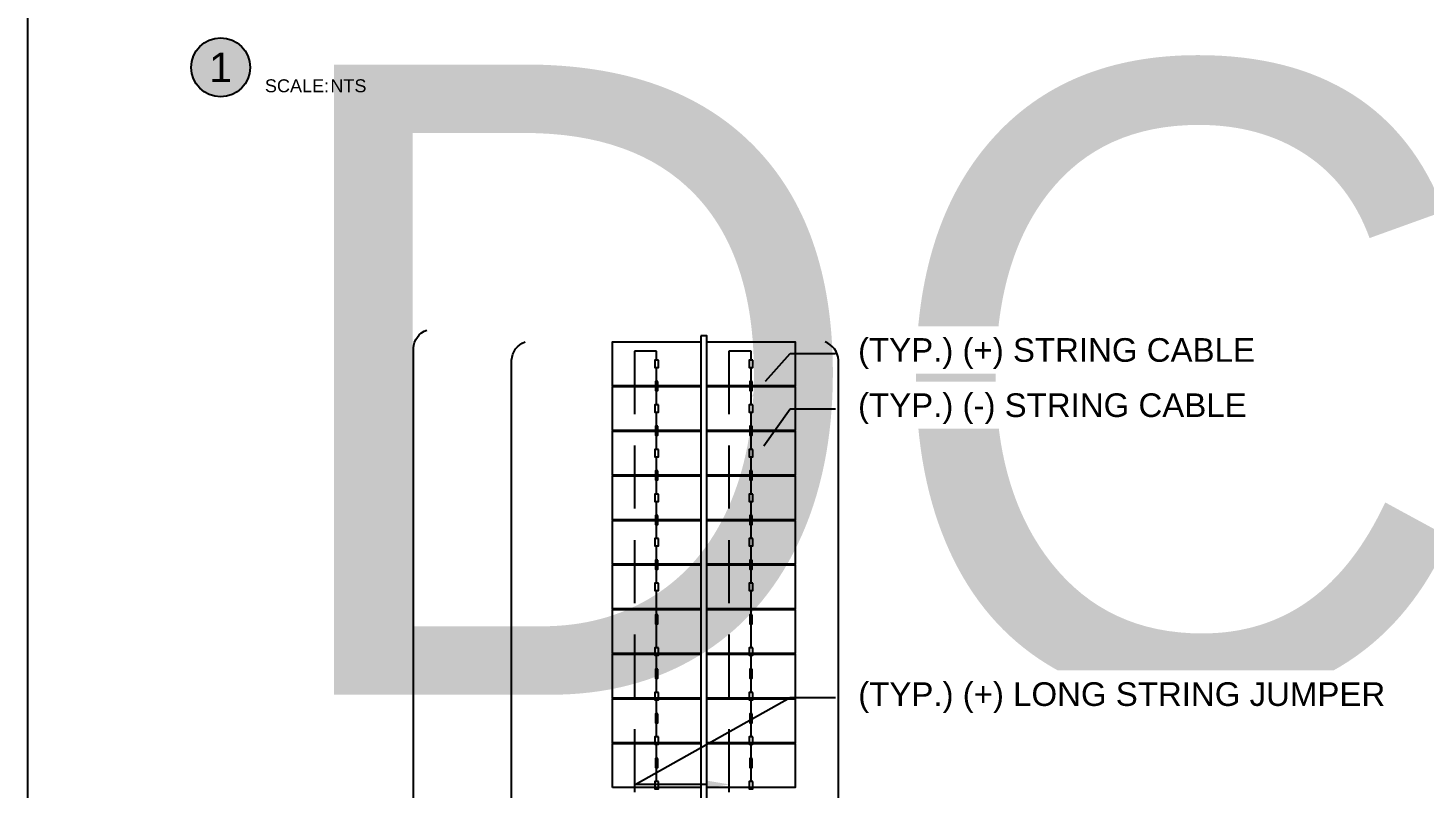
# Model space of a CAD drawing. Header units: inches. Extents: x -4 to 3761, y -12 to 63679.
# Drawn here: x 0 to 5.54, y 9.75 to 12.77 of the extents above; entities that cross this region are included whole.
import ezdxf
from ezdxf import colors
from ezdxf.entities.mleader import LeaderData, LeaderLine
from ezdxf.enums import TextEntityAlignment as Align
from ezdxf.math import Vec2, Vec3

# ---------------------------------------------------------------- set-up
doc = ezdxf.new("R2018")
doc.units = ezdxf.units.IN
doc.header["$MEASUREMENT"] = 0
doc.linetypes.add('HIDDEN', pattern=[0.375, 0.25, -0.125])
for name, color, linetype in [('E-DIM', 7, 'Continuous'), ('E-HARN-COMP', 8, 'Continuous'), ('E-TRNK-CABL-NEG', 170, 'HIDDEN'), ('E-TRUNK-CABLE-POS', 10, 'HIDDEN'), ('G-ANNO-TEXT', 1, 'Continuous'), ('G-TITL-TEXT', 153, 'Continuous'), ('PVcase PV Modules (full frames)', 142, 'Continuous')]:
    doc.layers.add(name, color=color, linetype=linetype)
doc.styles.add('NEI-A', font='arial.ttf')
doc.styles.get("Standard").update_dxf_attribs({"font": 'arial.ttf'})

# ---------------------------------------------------------------- blocks, each defined once
blk = doc.blocks.new('DETAIL-TITLE_WITH_SCALE')
at = {"layer": 'G-TITL-TEXT'}
h = blk.add_hatch(color=255, dxfattribs=at)
h.dxf.hatch_style = 1
h.paths.add_polyline_path([(0, 0, 1), (0.5, 0, 1)])
blk.add_circle((0.25, 0), 0.25, dxfattribs=at)
at = {"color": 7, "insert": (0.625, -0.101), "char_height": 0.10938, "attachment_point": 1, "style": 'NEI-A'}
blk.add_mtext_dynamic_manual_height_columns('\\pxt5;SCALE:', width=0.42193, gutter_width=0.547, heights=[0], dxfattribs=at)
at = {"color": 153, "style": 'NEI-A'}
blk.add_attdef('DETAIL_NO', text='', height=0.25, dxfattribs=at).set_placement((0.25, 0), align=Align.MIDDLE_CENTER)
at = {"color": 153, "lineweight": 30, "flags": 104}
blk.add_attdef('DETAIL_TITLE', text='', height=0.25, dxfattribs=at).set_placement((0.625, 0.024), align=Align.BOTTOM_LEFT)
at = {"color": 7, "style": 'NEI-A'}
blk.add_attdef('SCALE', text='', height=0.109, dxfattribs=at).set_placement((1.179, -0.101), align=Align.TOP_LEFT)
blk = doc.blocks.new('HT72-18X (2x39)')
for points in [[(49971.08, 17289.69), (49971.08, 17293.41), (49978.57, 17293.41), (49978.57, 17289.69), (49971.08, 17289.69)], [(49978.57, 17293.93), (49978.57, 17143.99), (49979.06, 17143.99), (49979.06, 17293.93), (49978.57, 17293.93)], [(49979.06, 17289.69), (49979.06, 17293.41), (49986.56, 17293.41), (49986.56, 17289.69), (49979.06, 17289.69)], [(49971.08, 17285.91), (49971.08, 17289.63), (49978.57, 17289.63), (49978.57, 17285.91), (49971.08, 17285.91)], [(49979.06, 17285.91), (49979.06, 17289.63), (49986.56, 17289.63), (49986.56, 17285.91), (49979.06, 17285.91)], [(49971.08, 17282.14), (49971.08, 17285.86), (49978.57, 17285.86), (49978.57, 17282.14), (49971.08, 17282.14)], [(49979.06, 17282.14), (49979.06, 17285.86), (49986.56, 17285.86), (49986.56, 17282.14), (49979.06, 17282.14)], [(49971.08, 17278.36), (49971.08, 17282.08), (49978.57, 17282.08), (49978.57, 17278.36), (49971.08, 17278.36)], [(49979.06, 17278.36), (49979.06, 17282.08), (49986.56, 17282.08), (49986.56, 17278.36), (49979.06, 17278.36)], [(49971.08, 17274.59), (49971.08, 17278.3), (49978.57, 17278.3), (49978.57, 17274.59), (49971.08, 17274.59)], [(49979.06, 17274.59), (49979.06, 17278.3), (49986.56, 17278.3), (49986.56, 17274.59), (49979.06, 17274.59)], [(49971.08, 17270.81), (49971.08, 17274.53), (49978.57, 17274.53), (49978.57, 17270.81), (49971.08, 17270.81)], [(49979.06, 17270.81), (49979.06, 17274.53), (49986.56, 17274.53), (49986.56, 17270.81), (49979.06, 17270.81)], [(49971.08, 17267.03), (49971.08, 17270.75), (49978.57, 17270.75), (49978.57, 17267.03), (49971.08, 17267.03)], [(49979.06, 17267.03), (49979.06, 17270.75), (49986.56, 17270.75), (49986.56, 17267.03), (49979.06, 17267.03)], [(49971.08, 17263.26), (49971.08, 17266.97), (49978.57, 17266.97), (49978.57, 17263.26), (49971.08, 17263.26)], [(49979.06, 17263.26), (49979.06, 17266.97), (49986.56, 17266.97), (49986.56, 17263.26), (49979.06, 17263.26)], [(49971.08, 17259.48), (49971.08, 17263.2), (49978.57, 17263.2), (49978.57, 17259.48), (49971.08, 17259.48)], [(49979.06, 17259.48), (49979.06, 17263.2), (49986.56, 17263.2), (49986.56, 17259.48), (49979.06, 17259.48)], [(49971.08, 17255.7), (49971.08, 17259.42), (49978.57, 17259.42), (49978.57, 17255.7), (49971.08, 17255.7)], [(49979.06, 17255.7), (49979.06, 17259.42), (49986.56, 17259.42), (49986.56, 17255.7), (49979.06, 17255.7)]]:
    blk.add_lwpolyline(points)

msp = doc.modelspace()

# ---------------------------------------------------------------- linework, layer by layer
at = {"layer": 'Defpoints', "color": 5}
msp.add_lwpolyline([(0, 20.5), (31, 20.5), (31, 0), (0, 0)], close=True, dxfattribs=at)
at = {"layer": 'E-HARN-COMP'}
for points in [[(2.5025, 11.4497), (2.4884, 11.4497), (2.4884, 11.4206), (2.5025, 11.4206)], [(2.5, 11.3645), (2.491, 11.3645), (2.491, 11.3467), (2.5, 11.3467)], [(2.5, 11.3467), (2.491, 11.3467), (2.491, 11.3288), (2.5, 11.3288)], [(2.5025, 11.2727), (2.4884, 11.2727), (2.4884, 11.2436), (2.5025, 11.2436)], [(2.5, 11.1875), (2.491, 11.1875), (2.491, 11.1696), (2.5, 11.1696)], [(2.5, 11.1696), (2.491, 11.1696), (2.491, 11.1518), (2.5, 11.1518)], [(2.5025, 11.0957), (2.4884, 11.0957), (2.4884, 11.0666), (2.5025, 11.0666)], [(2.5, 11.0105), (2.491, 11.0105), (2.491, 10.9926), (2.5, 10.9926)], [(2.5, 10.9926), (2.491, 10.9926), (2.491, 10.9748), (2.5, 10.9748)], [(2.8745, 11.0105), (2.8654, 11.0105), (2.8654, 10.9926), (2.8745, 10.9926)], [(2.8745, 10.9926), (2.8654, 10.9926), (2.8654, 10.9748), (2.8745, 10.9748)], [(2.5025, 10.9187), (2.4884, 10.9187), (2.4884, 10.8896), (2.5025, 10.8896)], [(2.877, 10.9187), (2.8629, 10.9187), (2.8629, 10.8896), (2.877, 10.8896)], [(2.5, 10.8335), (2.491, 10.8335), (2.491, 10.8156), (2.5, 10.8156)], [(2.5, 10.8156), (2.491, 10.8156), (2.491, 10.7978), (2.5, 10.7978)], [(2.8745, 10.8335), (2.8654, 10.8335), (2.8654, 10.8156), (2.8745, 10.8156)], [(2.8745, 10.8156), (2.8654, 10.8156), (2.8654, 10.7978), (2.8745, 10.7978)], [(2.5025, 10.7417), (2.4884, 10.7417), (2.4884, 10.7126), (2.5025, 10.7126)], [(2.877, 10.7417), (2.8629, 10.7417), (2.8629, 10.7126), (2.877, 10.7126)], [(2.5, 10.6564), (2.491, 10.6564), (2.491, 10.6386), (2.5, 10.6386)], [(2.8745, 10.6564), (2.8654, 10.6564), (2.8654, 10.6386), (2.8745, 10.6386)], [(2.5, 10.6386), (2.491, 10.6386), (2.491, 10.6208), (2.5, 10.6208)], [(2.8745, 10.6386), (2.8654, 10.6386), (2.8654, 10.6208), (2.8745, 10.6208)], [(2.5025, 10.5647), (2.4884, 10.5647), (2.4884, 10.5355), (2.5025, 10.5355)], [(2.877, 10.5647), (2.8629, 10.5647), (2.8629, 10.5355), (2.877, 10.5355)], [(2.5, 10.4401), (2.491, 10.4401), (2.491, 10.4222), (2.5, 10.4222)], [(2.5, 10.4222), (2.491, 10.4222), (2.491, 10.4044), (2.5, 10.4044)], [(2.8745, 10.4401), (2.8654, 10.4401), (2.8654, 10.4222), (2.8745, 10.4222)], [(2.8745, 10.4222), (2.8654, 10.4222), (2.8654, 10.4044), (2.8745, 10.4044)], [(2.5025, 10.3089), (2.4884, 10.3089), (2.4884, 10.2798), (2.5025, 10.2798)], [(2.877, 10.3089), (2.8629, 10.3089), (2.8629, 10.2798), (2.877, 10.2798)], [(2.5, 10.2237), (2.491, 10.2237), (2.491, 10.2058), (2.5, 10.2058)], [(2.5, 10.2058), (2.491, 10.2058), (2.491, 10.188), (2.5, 10.188)], [(2.8745, 10.2237), (2.8654, 10.2237), (2.8654, 10.2058), (2.8745, 10.2058)], [(2.8745, 10.2058), (2.8654, 10.2058), (2.8654, 10.188), (2.8745, 10.188)], [(2.5025, 10.1319), (2.4884, 10.1319), (2.4884, 10.1028), (2.5025, 10.1028)], [(2.877, 10.1319), (2.8629, 10.1319), (2.8629, 10.1028), (2.877, 10.1028)], [(2.5, 10.0467), (2.491, 10.0467), (2.491, 10.0288), (2.5, 10.0288)], [(2.8745, 10.0467), (2.8654, 10.0467), (2.8654, 10.0288), (2.8745, 10.0288)], [(2.5, 10.0288), (2.491, 10.0288), (2.491, 10.011), (2.5, 10.011)], [(2.8745, 10.0288), (2.8654, 10.0288), (2.8654, 10.011), (2.8745, 10.011)], [(2.5025, 9.9549), (2.4884, 9.9549), (2.4884, 9.9258), (2.5025, 9.9258)], [(2.877, 9.9549), (2.8629, 9.9549), (2.8629, 9.9258), (2.877, 9.9258)], [(2.5, 9.8697), (2.491, 9.8697), (2.491, 9.8518), (2.5, 9.8518)], [(2.8745, 9.8697), (2.8654, 9.8697), (2.8654, 9.8518), (2.8745, 9.8518)], [(2.5, 9.8518), (2.491, 9.8518), (2.491, 9.834), (2.5, 9.834)], [(2.8745, 9.8518), (2.8654, 9.8518), (2.8654, 9.834), (2.8745, 9.834)], [(2.5025, 9.7779), (2.4884, 9.7779), (2.4884, 9.7488), (2.5025, 9.7488)], [(2.877, 9.7779), (2.8629, 9.7779), (2.8629, 9.7488), (2.877, 9.7488)]]:
    msp.add_lwpolyline(points, close=True, dxfattribs=at)
at = {"layer": 'E-TRNK-CABL-NEG'}
for points in [[(2.4955, 11.3645), (2.4955, 11.4206)], [(2.4955, 11.1875), (2.4955, 11.2436)], [(2.4955, 11.0105), (2.4955, 11.0666)], [(2.4955, 10.8335), (2.4955, 10.8896)], [(2.87, 10.8335), (2.87, 10.8896)], [(2.4955, 10.6564), (2.4955, 10.7126)], [(2.87, 10.6564), (2.87, 10.7126)], [(2.4955, 10.4401), (2.4955, 10.5355)], [(2.87, 10.4401), (2.87, 10.5355)], [(2.4955, 10.2237), (2.4955, 10.2798)], [(2.87, 10.2237), (2.87, 10.2798)], [(2.4955, 10.0467), (2.4955, 10.1028)], [(2.87, 10.0467), (2.87, 10.1028)], [(2.4955, 9.8697), (2.4955, 9.9258)], [(2.87, 9.8697), (2.87, 9.9258)]]:
    msp.add_lwpolyline(points, dxfattribs=at)
at = {"layer": 'E-TRUNK-CABLE-POS'}
for points in [[(2.4955, 11.4497), (2.4955, 11.486), (2.4076, 11.486), (2.4076, 6.8942), (2.3198, 6.8942)], [(2.4955, 11.2727), (2.4955, 11.3288)], [(2.4955, 11.0957), (2.4955, 11.1518)], [(2.4955, 10.9187), (2.4955, 10.9748)], [(2.87, 10.9187), (2.87, 10.9748)], [(2.4955, 10.7417), (2.4955, 10.7978)], [(2.87, 10.7417), (2.87, 10.7978)], [(2.4955, 10.5647), (2.4955, 10.6208)], [(2.87, 10.5647), (2.87, 10.6208)], [(2.4955, 10.3089), (2.4955, 10.4044)], [(2.87, 10.3089), (2.87, 10.4044)], [(2.4955, 10.1319), (2.4955, 10.188)], [(2.87, 10.1319), (2.87, 10.188)], [(2.4955, 9.9549), (2.4955, 10.011)], [(2.87, 9.9549), (2.87, 10.011)], [(2.4955, 9.7779), (2.4955, 9.834)], [(2.87, 9.7779), (2.87, 9.834)]]:
    msp.add_lwpolyline(points, dxfattribs=at)
at = {"layer": 'G-ANNO-TEXT', "flags": 128}
for points in [[(1.5831, 4.5429, -0.298343), (1.5298, 4.6152), (1.5298, 7.9837, 0.298343), (1.4765, 8.056, 0.298343), (1.5298, 8.1283), (1.5298, 11.4969, -0.298343), (1.5831, 11.5692)], [(1.9732, 6.844, -0.298343), (1.9199, 6.9163), (1.9199, 9.1109, 0.298343), (1.8666, 9.1831, 0.298343), (1.9199, 9.2554), (1.9199, 11.45, -0.298343), (1.9732, 11.5223)], [(3.1637, 6.844, 0.298343), (3.2171, 6.9163), (3.2171, 9.1109, -0.298343), (3.2704, 9.1831, -0.298343), (3.2171, 9.2554), (3.2171, 11.45, 0.298343), (3.1637, 11.5223)]]:
    msp.add_lwpolyline(points, format="xyb", dxfattribs=at)

# ---------------------------------------------------------------- block references
at = {"layer": 'E-DIM'}
ref = msp.add_blockref('DETAIL-TITLE_WITH_SCALE', (0.6477, 12.6112), dxfattribs=dict(at, xscale=0.46875, yscale=0.46875, zscale=0.46875))
ref.add_attrib('DETAIL_NO', '1', dxfattribs={"layer": '0', "color": 153, "height": 0.1172, "style": 'NEI-A'}).set_placement((0.7649, 12.6112), align=Align.MIDDLE_CENTER)
ref.add_attrib('SCALE', 'NTS', dxfattribs={"layer": '0', "color": 7, "height": 0.05127, "style": 'NEI-A'}).set_placement((1.2005, 12.5639), align=Align.TOP_LEFT)
lines = msp.add_mtext('{\\LDC BLOCK TYPE-1 (1) OPTIMIZERS / (2) STRINGS}', dxfattribs={"layer": 'G-ANNO-TEXT', "insert": (0.9407, 12.6225), "char_height": 2.5, "attachment_point": 1})
ref.add_attrib('DETAIL_TITLE', '', (0.9407, 12.6225), dxfattribs={"flags": 104}).embed_mtext(lines)
at = {"layer": 'PVcase PV Modules (full frames)', "color": 144, "true_color": 0x007ca5, "xscale": 0.046875, "yscale": 0.046875, "zscale": 0.046875}
msp.add_blockref('HT72-18X (2x39)', (-2340.0744, -799.1062), dxfattribs=at)

# ---------------------------------------------------------------- next in the draw order: leaders
at = {"layer": 'G-ANNO-TEXT'}
ml = msp.add_multileader_mtext('Standard', dxfattribs=at)
ml.set_content('(TYP.) (+) STRING CABLE', color=256, style='NEI-A')
ml.set_leader_properties()
ml.build(insert=Vec2(0, 0))
ml.multileader.update_dxf_attribs({"dogleg_length": 0.36, "arrow_head_size": 0.0879})
ctx = ml.context
ctx.base_point, ctx.char_height, ctx.arrow_head_size, ctx.landing_gap_size, ctx.plane_origin = Vec3(3.2049, 11.4764, -0.0895), 0.09375, 0.0879, 0.09, Vec3(28.1209, -11.9626, -0.0895)
notes = []
notes.append((ctx, [(0, (1, 1, 0), (3.0248, 11.4764, -0.0895), (1, 0), 0.1801, [(1, [(2.87, 11.3008, -0.0895)], 0, [])])]))
ctx.mtext.insert, ctx.mtext.width, ctx.mtext.flow_direction = Vec3(3.2949, 11.537, -0.0895), 1.569363, 5
ctx.mtext.has_bg_fill, ctx.mtext.bg_color, ctx.mtext.bg_scale_factor, ctx.mtext.bg_transparency, ctx.mtext.use_window_bg_color = 1, -1073741824, 1.5, 0, 1
for ctx, leaders in notes:
    for number, flags, end, landing, length, lines in leaders:
        leader = LeaderData()
        leader.index, (leader.has_last_leader_line, leader.has_dogleg_vector, leader.attachment_direction) = number, flags
        leader.last_leader_point, leader.dogleg_vector, leader.dogleg_length = Vec3(end), Vec3(landing), length
        for number, points, colour, breaks in lines:
            line = LeaderLine()
            line.index, line.vertices, line.color, line.breaks = number, Vec3.list(points), colors.encode_raw_color(colour), breaks
            leader.lines.append(line)
        ctx.leaders.append(leader)

# ---------------------------------------------------------------- next in the draw order: linework, layer by layer
at = {"layer": 'E-HARN-COMP'}
msp.add_lwpolyline([(2.877, 11.4497), (2.8629, 11.4497), (2.8629, 11.4206), (2.877, 11.4206)], close=True, dxfattribs=at)

# ---------------------------------------------------------------- next in the draw order: leaders
at = {"layer": 'G-ANNO-TEXT'}
ml = msp.add_multileader_mtext('Standard', dxfattribs=at)
ml.set_content('(TYP.) (-) STRING CABLE', color=256, style='NEI-A')
ml.set_leader_properties()
ml.build(insert=Vec2(0, 0))
ml.multileader.update_dxf_attribs({"dogleg_length": 0.36, "arrow_head_size": 0.0879})
ctx = ml.context
ctx.base_point, ctx.char_height, ctx.arrow_head_size, ctx.landing_gap_size, ctx.plane_origin = Vec3(3.2049, 11.2573, -0.0895), 0.09375, 0.0879, 0.09, Vec3(28.1209, -12.1816, -0.0895)
notes = []
notes.append((ctx, [(0, (1, 1, 0), (3.0248, 11.2573, -0.0895), (1, 0), 0.1801, [(1, [(2.87, 11.0385, -0.0895)], 0, [])])]))
ctx.mtext.insert, ctx.mtext.width, ctx.mtext.flow_direction = Vec3(3.2949, 11.318, -0.0895), 1.569363, 5
ctx.mtext.has_bg_fill, ctx.mtext.bg_color, ctx.mtext.bg_scale_factor, ctx.mtext.bg_transparency, ctx.mtext.use_window_bg_color = 1, -1073741824, 1.5, 0, 1
for ctx, leaders in notes:
    for number, flags, end, landing, length, lines in leaders:
        leader = LeaderData()
        leader.index, (leader.has_last_leader_line, leader.has_dogleg_vector, leader.attachment_direction) = number, flags
        leader.last_leader_point, leader.dogleg_vector, leader.dogleg_length = Vec3(end), Vec3(landing), length
        for number, points, colour, breaks in lines:
            line = LeaderLine()
            line.index, line.vertices, line.color, line.breaks = number, Vec3.list(points), colors.encode_raw_color(colour), breaks
            leader.lines.append(line)
        ctx.leaders.append(leader)

# ---------------------------------------------------------------- next in the draw order: linework, layer by layer
at = {"layer": 'E-HARN-COMP'}
for points in [[(2.8745, 11.3645), (2.8654, 11.3645), (2.8654, 11.3467), (2.8745, 11.3467)], [(2.8745, 11.3467), (2.8654, 11.3467), (2.8654, 11.3288), (2.8745, 11.3288)], [(2.877, 11.2727), (2.8629, 11.2727), (2.8629, 11.2436), (2.877, 11.2436)], [(2.8745, 11.1875), (2.8654, 11.1875), (2.8654, 11.1696), (2.8745, 11.1696)], [(2.8745, 11.1696), (2.8654, 11.1696), (2.8654, 11.1518), (2.8745, 11.1518)], [(2.877, 11.0957), (2.8629, 11.0957), (2.8629, 11.0666), (2.877, 11.0666)]]:
    msp.add_lwpolyline(points, close=True, dxfattribs=at)
at = {"layer": 'E-TRNK-CABL-NEG'}
for points in [[(2.87, 11.3645), (2.87, 11.4206)], [(2.87, 11.1875), (2.87, 11.2436)], [(2.87, 11.0105), (2.87, 11.0666)]]:
    msp.add_lwpolyline(points, dxfattribs=at)
at = {"layer": 'E-TRUNK-CABLE-POS'}
for points in [[(2.87, 11.4497), (2.87, 11.486), (2.7821, 11.486), (2.7821, 6.8686), (2.3198, 6.8686)], [(2.87, 11.2727), (2.87, 11.3288)], [(2.87, 11.0957), (2.87, 11.1518)]]:
    msp.add_lwpolyline(points, dxfattribs=at)

# ---------------------------------------------------------------- next in the draw order: leaders
at = {"layer": 'G-ANNO-TEXT'}
ml = msp.add_multileader_mtext('Standard', dxfattribs=at)
ml.set_content('(TYP.) (+) LONG STRING JUMPER', color=256, style='NEI-A')
ml.set_leader_properties()
ml.build(insert=Vec2(0, 0))
ml.multileader.update_dxf_attribs({"dogleg_length": 0.36, "arrow_head_size": 0.0879})
ctx = ml.context
ctx.base_point, ctx.char_height, ctx.arrow_head_size, ctx.landing_gap_size, ctx.plane_origin = Vec3(3.2056, 10.1111, -0.0895), 0.09375, 0.0879, 0.09, Vec3(28.0798, -13.1586, -0.0895)
notes = []
notes.append((ctx, [(0, (1, 1, 0), (3.0255, 10.1111, -0.0895), (1, 0), 0.1801, [(0, [(2.7849, 9.7668, -0.0895), (2.4105, 9.7668, -0.0895)], 0, [])])]))
ctx.mtext.insert, ctx.mtext.width, ctx.mtext.flow_direction = Vec3(3.2956, 10.1718, -0.0895), 2.091256, 5
ctx.mtext.has_bg_fill, ctx.mtext.bg_color, ctx.mtext.bg_scale_factor, ctx.mtext.bg_transparency, ctx.mtext.use_window_bg_color = 1, -1073741824, 1.5, 0, 1
for ctx, leaders in notes:
    for number, flags, end, landing, length, lines in leaders:
        leader = LeaderData()
        leader.index, (leader.has_last_leader_line, leader.has_dogleg_vector, leader.attachment_direction) = number, flags
        leader.last_leader_point, leader.dogleg_vector, leader.dogleg_length = Vec3(end), Vec3(landing), length
        for number, points, colour, breaks in lines:
            line = LeaderLine()
            line.index, line.vertices, line.color, line.breaks = number, Vec3.list(points), colors.encode_raw_color(colour), breaks
            leader.lines.append(line)
        ctx.leaders.append(leader)

doc.saveas('drawing.dxf')
